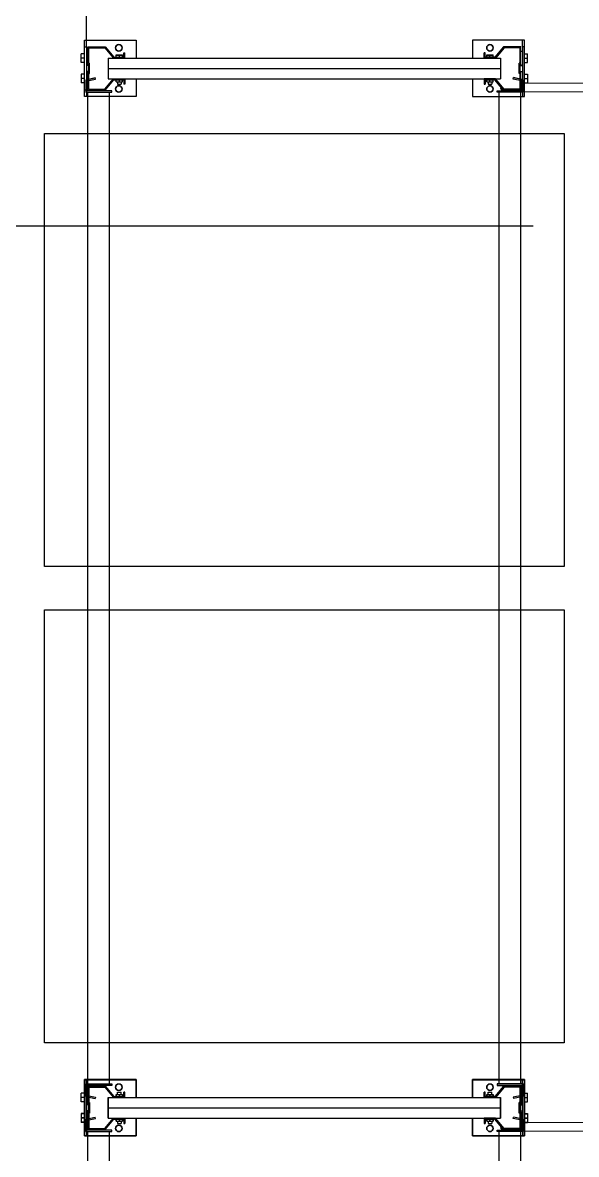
# Model space of a CAD drawing. Header units: metres. Extents: x 0 to 8715937, y -236336 to 216.
# Drawn here: x 151.221 to 152.5, y 65.587 to 68.2 of the extents above; entities that cross this region are included whole.
import ezdxf

# ---------------------------------------------------------------- set-up
doc = ezdxf.new("R2010")
doc.units = ezdxf.units.M
doc.header["$MEASUREMENT"] = 0
doc.linetypes.add('ACAD_ISO10W100', pattern=[18, 12, -3, 0, -3])
for name, color, linetype in [('0-BLOCK-EQUIPAMIENTO', 7, 'Continuous'), ('0-BLOCK-ESTRUCTURA', 7, 'Continuous'), ('AAA BAST', 5, 'Continuous'), ('AAA CONECT', 3, 'Continuous'), ('AAA LARG', 1, 'Continuous'), ('AAA PALLETS', 7, 'Continuous'), ('EJES', 251, 'ACAD_ISO10W100'), ('INSTALACIONES', 165, 'Continuous')]:
    doc.layers.add(name, color=color, linetype=linetype)

# ---------------------------------------------------------------- blocks, each defined once
blk = doc.blocks.new('DPM-ESTRUCTURA')
at = {"layer": 'EJES', "ltscale": 0.4}
blk.add_line((108.48, 67.7301), (16.48, 67.7301), dxfattribs=at)
blk = doc.blocks.new('1A MODULO SIMPLE')
at = {"layer": 'AAA BAST'}
for points in [[(-2.1307, 1.015), (-2.1307, 1.017), (-2.1407, 1.017), (-2.1407, 1.04), (-2.1167, 1.06), (-2.1167, 1.1), (-2.1567, 1.1), (-2.1567, 1.098), (-2.1767, 1.098), (-2.1767, 1.1), (-2.2167, 1.1), (-2.2167, 1.06), (-2.1927, 1.04), (-2.1927, 1.017), (-2.2027, 1.017), (-2.2027, 1.015), (-2.1907, 1.015), (-2.1907, 1.0409), (-2.2147, 1.0609), (-2.2147, 1.098), (-2.1787, 1.098), (-2.1787, 1.096), (-2.1547, 1.096), (-2.1547, 1.098), (-2.1187, 1.098), (-2.1187, 1.0609), (-2.1427, 1.0409), (-2.1427, 1.015)], [(0.1973, 1.015), (0.1973, 1.017), (0.2073, 1.017), (0.2073, 1.04), (0.1833, 1.06), (0.1833, 1.1), (0.2233, 1.1), (0.2233, 1.098), (0.2433, 1.098), (0.2433, 1.1), (0.2833, 1.1), (0.2833, 1.06), (0.2593, 1.04), (0.2593, 1.017), (0.2693, 1.017), (0.2693, 1.015), (0.2573, 1.015), (0.2573, 1.0409), (0.2813, 1.0609), (0.2813, 1.098), (0.2453, 1.098), (0.2453, 1.096), (0.2213, 1.096), (0.2213, 1.098), (0.1853, 1.098), (0.1853, 1.0609), (0.2093, 1.0409), (0.2093, 1.015)], [(-2.1307, 0.185), (-2.1307, 0.183), (-2.1407, 0.183), (-2.1407, 0.16), (-2.1167, 0.14), (-2.1167, 0.1), (-2.1567, 0.1), (-2.1567, 0.102), (-2.1767, 0.102), (-2.1767, 0.1), (-2.2167, 0.1), (-2.2167, 0.14), (-2.1927, 0.16), (-2.1927, 0.183), (-2.2027, 0.183), (-2.2027, 0.185), (-2.1907, 0.185), (-2.1907, 0.1591), (-2.2147, 0.1391), (-2.2147, 0.102), (-2.1787, 0.102), (-2.1787, 0.104), (-2.1547, 0.104), (-2.1547, 0.102), (-2.1187, 0.102), (-2.1187, 0.1391), (-2.1427, 0.1591), (-2.1427, 0.185)], [(0.1973, 0.185), (0.1973, 0.183), (0.2073, 0.183), (0.2073, 0.16), (0.1833, 0.14), (0.1833, 0.1), (0.2233, 0.1), (0.2233, 0.102), (0.2433, 0.102), (0.2433, 0.1), (0.2833, 0.1), (0.2833, 0.14), (0.2593, 0.16), (0.2593, 0.183), (0.2693, 0.183), (0.2693, 0.185), (0.2573, 0.185), (0.2573, 0.1591), (0.2813, 0.1391), (0.2813, 0.102), (0.2453, 0.102), (0.2453, 0.104), (0.2213, 0.104), (0.2213, 0.102), (0.1853, 0.102), (0.1853, 0.1391), (0.2093, 0.1591), (0.2093, 0.185)]]:
    blk.add_hatch(color=251, dxfattribs=at).paths.add_polyline_path(points)
at = {"layer": 'AAA BAST', "color": 251}
for p, q in [((-2.2167, 1.1082), (-2.2317, 1.1082)), ((-2.2317, 1.1082), (-2.2317, 0.9882)), ((-2.2167, 1.1032), (-2.2317, 1.1032)), ((-2.1167, 1.1082), (-2.2167, 1.1082)), ((-2.2167, 1.1082), (-2.2167, 1.1032)), ((-2.2167, 1.1032), (-2.1167, 1.1032)), ((-2.1767, 1.1), (-2.2167, 1.1)), ((-2.2167, 1.1), (-2.2167, 1.06)), ((-2.2147, 1.098), (-2.2147, 1.0609)), ((-2.1787, 1.098), (-2.2147, 1.098)), ((-2.2067, 1.1), (-2.2067, 1.1032)), ((-2.2067, 1.1032), (-2.1737, 1.1032)), ((-2.1802, 1.1152), (-2.2002, 1.1152)), ((-2.2002, 1.1082), (-2.2002, 1.1152)), ((-2.1902, 1.1082), (-2.1902, 1.1152)), ((-2.1802, 1.1082), (-2.1802, 1.1152)), ((-2.1787, 1.098), (-2.1787, 1.096)), ((-2.1767, 1.1), (-2.1767, 1.098)), ((-2.1767, 1.1), (-2.1737, 1.1)), ((-2.1567, 1.098), (-2.1767, 1.098)), ((-2.1737, 1.1), (-2.1737, 1.1032)), ((-2.1597, 1.1), (-2.1597, 1.1032)), ((-2.1567, 1.1), (-2.1597, 1.1)), ((-2.1167, 1.1), (-2.1567, 1.1)), ((-2.1567, 1.1), (-2.1567, 1.098)), ((-2.1187, 1.098), (-2.1547, 1.098)), ((-2.1547, 1.098), (-2.1547, 1.096)), ((-2.1532, 1.1152), (-2.1332, 1.1152)), ((-2.1532, 1.1082), (-2.1532, 1.1152)), ((-2.1432, 1.1082), (-2.1432, 1.1152)), ((-2.1332, 1.1082), (-2.1332, 1.1152)), ((-2.1267, 1.1), (-2.1267, 1.1032)), ((-2.1187, 1.098), (-2.1187, 1.0609)), ((-2.1167, 1.1032), (-2.1167, 1.1082)), ((-2.1017, 1.1082), (-2.1167, 1.1082)), ((-2.1167, 1.1032), (-2.1017, 1.1032)), ((-2.1167, 1.1), (-2.1167, 1.06)), ((-2.1017, 0.9882), (-2.1017, 1.1082)), ((0.1683, 0.9882), (0.1683, 1.1082)), ((0.1683, 1.1082), (0.1833, 1.1082)), ((0.1833, 1.1032), (0.1683, 1.1032)), ((0.1833, 1.1032), (0.1833, 1.1082)), ((0.1833, 1.1082), (0.2833, 1.1082)), ((0.2833, 1.1032), (0.1833, 1.1032)), ((0.1833, 1.1), (0.2233, 1.1)), ((0.1833, 1.1), (0.1833, 1.06)), ((0.1853, 1.098), (0.1853, 1.0609)), ((0.1853, 1.098), (0.2213, 1.098)), ((0.1933, 1.1), (0.1933, 1.1032)), ((0.2198, 1.1152), (0.1998, 1.1152)), ((0.1998, 1.1082), (0.1998, 1.1152)), ((0.2098, 1.1082), (0.2098, 1.1152)), ((0.2198, 1.1082), (0.2198, 1.1152)), ((0.2213, 1.098), (0.2213, 1.096)), ((0.2233, 1.1), (0.2233, 1.098)), ((0.2233, 1.1), (0.2263, 1.1)), ((0.2233, 1.098), (0.2433, 1.098)), ((0.2263, 1.1), (0.2263, 1.1032)), ((0.2403, 1.1), (0.2403, 1.1032)), ((0.2733, 1.1032), (0.2403, 1.1032)), ((0.2433, 1.1), (0.2403, 1.1)), ((0.2433, 1.1), (0.2833, 1.1)), ((0.2433, 1.1), (0.2433, 1.098)), ((0.2453, 1.098), (0.2813, 1.098)), ((0.2453, 1.098), (0.2453, 1.096)), ((0.2468, 1.1152), (0.2668, 1.1152)), ((0.2468, 1.1082), (0.2468, 1.1152)), ((0.2568, 1.1082), (0.2568, 1.1152)), ((0.2668, 1.1082), (0.2668, 1.1152)), ((0.2733, 1.1), (0.2733, 1.1032)), ((0.2813, 1.098), (0.2813, 1.0609)), ((0.2833, 1.1082), (0.2833, 1.1032)), ((0.2833, 1.1082), (0.2983, 1.1082)), ((0.2833, 1.1032), (0.2983, 1.1032)), ((0.2833, 1.1), (0.2833, 1.06)), ((0.2983, 1.1082), (0.2983, 0.9882)), ((-2.1547, 1.096), (-2.1787, 1.096)), ((0.2213, 1.096), (0.2453, 1.096)), ((-2.2167, 1.06), (-2.1927, 1.04)), ((-2.2147, 1.0609), (-2.1907, 1.0409)), ((-2.1907, 1.053), (-2.1667, 1.053)), ((-2.1907, 0.147), (-2.1907, 1.053)), ((-2.1667, 1.053), (-2.1427, 1.053)), ((-2.1667, 0.147), (-2.1667, 1.053)), ((-2.1187, 1.0609), (-2.1427, 1.0409)), ((-2.1427, 0.147), (-2.1427, 1.053)), ((-2.1167, 1.06), (-2.1407, 1.04)), ((0.1833, 1.06), (0.2073, 1.04)), ((0.1853, 1.0609), (0.2093, 1.0409)), ((0.2333, 1.053), (0.2093, 1.053)), ((0.2093, 0.147), (0.2093, 1.053)), ((0.2573, 1.053), (0.2333, 1.053)), ((0.2333, 0.147), (0.2333, 1.053)), ((0.2813, 1.0609), (0.2573, 1.0409)), ((0.2573, 0.147), (0.2573, 1.053)), ((0.2833, 1.06), (0.2593, 1.04)), ((-2.1927, 1.036), (-2.1977, 1.036)), ((-2.1977, 1.021), (-2.1977, 1.036)), ((-2.1927, 1.0285), (-2.1977, 1.0285)), ((-2.1927, 1.021), (-2.1977, 1.021)), ((-2.1927, 1.04), (-2.1927, 1.017)), ((-2.1907, 1.0409), (-2.1907, 1.015)), ((-2.1427, 1.0409), (-2.1427, 1.015)), ((-2.1407, 1.04), (-2.1407, 1.017)), ((-2.1357, 1.036), (-2.1407, 1.036)), ((-2.1407, 1.021), (-2.1407, 1.036)), ((-2.1357, 1.0285), (-2.1407, 1.0285)), ((-2.1357, 1.021), (-2.1407, 1.021)), ((-2.1357, 1.021), (-2.1357, 1.036)), ((-2.1357, 1.0328), (-2.1307, 1.0328)), ((-2.1357, 1.0243), (-2.1307, 1.0243)), ((-2.1307, 1.0243), (-2.1307, 1.0328)), ((0.2023, 1.0328), (0.1973, 1.0328)), ((0.1973, 1.0243), (0.1973, 1.0328)), ((0.2023, 1.0243), (0.1973, 1.0243)), ((0.2023, 1.036), (0.2073, 1.036)), ((0.2023, 1.021), (0.2023, 1.036)), ((0.2023, 1.0285), (0.2073, 1.0285)), ((0.2023, 1.021), (0.2073, 1.021)), ((0.2073, 1.04), (0.2073, 1.017)), ((0.2073, 1.021), (0.2073, 1.036)), ((0.2093, 1.0409), (0.2093, 1.015)), ((0.2573, 1.0409), (0.2573, 1.015)), ((0.2593, 1.04), (0.2593, 1.017)), ((0.2593, 1.036), (0.2643, 1.036)), ((0.2593, 1.0285), (0.2643, 1.0285)), ((0.2593, 1.021), (0.2643, 1.021)), ((0.2643, 1.021), (0.2643, 1.036)), ((-2.1927, 1.017), (-2.2027, 1.017)), ((-2.2027, 1.017), (-2.2027, 1.015)), ((-2.1907, 1.015), (-2.2027, 1.015)), ((-2.1427, 1.015), (-2.1307, 1.015)), ((-2.1407, 1.017), (-2.1307, 1.017)), ((-2.1307, 1.015), (-2.1307, 1.017)), ((0.2073, 1.017), (0.1973, 1.017)), ((0.1973, 1.015), (0.1973, 1.017)), ((0.2093, 1.015), (0.1973, 1.015)), ((0.2573, 1.015), (0.2693, 1.015)), ((0.2593, 1.017), (0.2693, 1.017)), ((0.2693, 1.017), (0.2693, 1.015)), ((-2.2317, 0.9882), (-2.1907, 0.9882)), ((-2.1427, 0.9882), (-2.1017, 0.9882)), ((0.2093, 0.9882), (0.1683, 0.9882)), ((0.2983, 0.9882), (0.2573, 0.9882)), ((-2.2317, 0.0918), (-2.2317, 0.2118)), ((-2.2317, 0.2118), (-2.1907, 0.2118)), ((-2.1427, 0.2118), (-2.1017, 0.2118)), ((-2.1017, 0.2118), (-2.1017, 0.0918)), ((0.2093, 0.2118), (0.1683, 0.2118)), ((0.1683, 0.2118), (0.1683, 0.0918)), ((0.2983, 0.2118), (0.2573, 0.2118)), ((0.2983, 0.0918), (0.2983, 0.2118)), ((-2.1907, 0.185), (-2.2027, 0.185)), ((-2.2027, 0.183), (-2.2027, 0.185)), ((-2.1927, 0.183), (-2.2027, 0.183)), ((-2.1927, 0.16), (-2.1927, 0.183)), ((-2.1907, 0.1591), (-2.1907, 0.185)), ((-2.1427, 0.1591), (-2.1427, 0.185)), ((-2.1427, 0.185), (-2.1307, 0.185)), ((-2.1407, 0.16), (-2.1407, 0.183)), ((-2.1407, 0.183), (-2.1307, 0.183)), ((-2.1307, 0.185), (-2.1307, 0.183)), ((0.2093, 0.185), (0.1973, 0.185)), ((0.1973, 0.185), (0.1973, 0.183)), ((0.2073, 0.183), (0.1973, 0.183)), ((0.2073, 0.16), (0.2073, 0.183)), ((0.2093, 0.1591), (0.2093, 0.185)), ((0.2573, 0.1591), (0.2573, 0.185)), ((0.2573, 0.185), (0.2693, 0.185)), ((0.2593, 0.16), (0.2593, 0.183)), ((0.2593, 0.183), (0.2693, 0.183)), ((0.2693, 0.183), (0.2693, 0.185)), ((-2.2167, 0.14), (-2.1927, 0.16)), ((-2.2147, 0.1391), (-2.1907, 0.1591)), ((-2.1927, 0.1801), (-2.1977, 0.1801)), ((-2.1977, 0.1651), (-2.1977, 0.1801)), ((-2.1927, 0.1726), (-2.1977, 0.1726)), ((-2.1927, 0.1651), (-2.1977, 0.1651)), ((-2.1187, 0.1391), (-2.1427, 0.1591)), ((-2.1357, 0.1801), (-2.1407, 0.1801)), ((-2.1407, 0.1651), (-2.1407, 0.1801)), ((-2.1357, 0.1726), (-2.1407, 0.1726)), ((-2.1357, 0.1651), (-2.1407, 0.1651)), ((-2.1167, 0.14), (-2.1407, 0.16)), ((-2.1357, 0.1651), (-2.1357, 0.1801)), ((-2.1357, 0.1768), (-2.1307, 0.1768)), ((-2.1357, 0.1683), (-2.1307, 0.1683)), ((-2.1307, 0.1683), (-2.1307, 0.1768)), ((0.1833, 0.14), (0.2073, 0.16)), ((0.1853, 0.1391), (0.2093, 0.1591)), ((0.2023, 0.1768), (0.1973, 0.1768)), ((0.1973, 0.1683), (0.1973, 0.1768)), ((0.2023, 0.1683), (0.1973, 0.1683)), ((0.2023, 0.1801), (0.2073, 0.1801)), ((0.2023, 0.1651), (0.2023, 0.1801)), ((0.2023, 0.1726), (0.2073, 0.1726)), ((0.2023, 0.1651), (0.2073, 0.1651)), ((0.2073, 0.1651), (0.2073, 0.1801)), ((0.2813, 0.1391), (0.2573, 0.1591)), ((0.2593, 0.1801), (0.2643, 0.1801)), ((0.2593, 0.1726), (0.2643, 0.1726)), ((0.2593, 0.1651), (0.2643, 0.1651)), ((0.2833, 0.14), (0.2593, 0.16)), ((0.2643, 0.1651), (0.2643, 0.1801)), ((-2.2167, 0.1), (-2.2167, 0.14)), ((-2.2147, 0.102), (-2.2147, 0.1391)), ((-2.1907, 0.147), (-2.1667, 0.147)), ((-2.1667, 0.147), (-2.1427, 0.147)), ((-2.1187, 0.102), (-2.1187, 0.1391)), ((-2.1167, 0.1), (-2.1167, 0.14)), ((0.1833, 0.1), (0.1833, 0.14)), ((0.1853, 0.102), (0.1853, 0.1391)), ((0.2333, 0.147), (0.2093, 0.147)), ((0.2573, 0.147), (0.2333, 0.147)), ((0.2813, 0.102), (0.2813, 0.1391)), ((0.2833, 0.1), (0.2833, 0.14)), ((-2.2167, 0.0968), (-2.2317, 0.0968)), ((-2.2167, 0.0918), (-2.2317, 0.0918)), ((-2.1767, 0.1), (-2.2167, 0.1)), ((-2.2167, 0.0968), (-2.1167, 0.0968)), ((-2.2167, 0.0918), (-2.2167, 0.0968)), ((-2.1167, 0.0918), (-2.2167, 0.0918)), ((-2.1787, 0.102), (-2.2147, 0.102)), ((-2.2067, 0.1), (-2.2067, 0.0968)), ((-2.2067, 0.0968), (-2.1737, 0.0968)), ((-2.2002, 0.0918), (-2.2002, 0.0848)), ((-2.1802, 0.0848), (-2.2002, 0.0848)), ((-2.1902, 0.0918), (-2.1902, 0.0848)), ((-2.1802, 0.0918), (-2.1802, 0.0848)), ((-2.1787, 0.102), (-2.1787, 0.104)), ((-2.1547, 0.104), (-2.1787, 0.104)), ((-2.1567, 0.102), (-2.1767, 0.102)), ((-2.1767, 0.1), (-2.1767, 0.102)), ((-2.1767, 0.1), (-2.1737, 0.1)), ((-2.1737, 0.1), (-2.1737, 0.0968)), ((-2.1597, 0.1), (-2.1597, 0.0968)), ((-2.1567, 0.1), (-2.1597, 0.1)), ((-2.1567, 0.1), (-2.1567, 0.102)), ((-2.1167, 0.1), (-2.1567, 0.1)), ((-2.1547, 0.102), (-2.1547, 0.104)), ((-2.1187, 0.102), (-2.1547, 0.102)), ((-2.1532, 0.0918), (-2.1532, 0.0848)), ((-2.1532, 0.0848), (-2.1332, 0.0848)), ((-2.1432, 0.0918), (-2.1432, 0.0848)), ((-2.1332, 0.0918), (-2.1332, 0.0848)), ((-2.1267, 0.1), (-2.1267, 0.0968)), ((-2.1167, 0.0968), (-2.1167, 0.0918)), ((-2.1167, 0.0968), (-2.1017, 0.0968)), ((-2.1017, 0.0918), (-2.1167, 0.0918)), ((0.1833, 0.0968), (0.1683, 0.0968)), ((0.1683, 0.0918), (0.1833, 0.0918)), ((0.1833, 0.1), (0.2233, 0.1)), ((0.2833, 0.0968), (0.1833, 0.0968)), ((0.1833, 0.0968), (0.1833, 0.0918)), ((0.1833, 0.0918), (0.2833, 0.0918)), ((0.1853, 0.102), (0.2213, 0.102)), ((0.1933, 0.1), (0.1933, 0.0968)), ((0.1998, 0.0918), (0.1998, 0.0848)), ((0.2198, 0.0848), (0.1998, 0.0848)), ((0.2098, 0.0918), (0.2098, 0.0848)), ((0.2198, 0.0918), (0.2198, 0.0848)), ((0.2213, 0.102), (0.2213, 0.104)), ((0.2213, 0.104), (0.2453, 0.104)), ((0.2233, 0.102), (0.2433, 0.102)), ((0.2233, 0.1), (0.2233, 0.102)), ((0.2233, 0.1), (0.2263, 0.1)), ((0.2263, 0.1), (0.2263, 0.0968)), ((0.2403, 0.1), (0.2403, 0.0968)), ((0.2433, 0.1), (0.2403, 0.1)), ((0.2733, 0.0968), (0.2403, 0.0968)), ((0.2433, 0.1), (0.2433, 0.102)), ((0.2433, 0.1), (0.2833, 0.1)), ((0.2453, 0.102), (0.2453, 0.104)), ((0.2453, 0.102), (0.2813, 0.102)), ((0.2468, 0.0918), (0.2468, 0.0848)), ((0.2468, 0.0848), (0.2668, 0.0848)), ((0.2568, 0.0918), (0.2568, 0.0848)), ((0.2668, 0.0918), (0.2668, 0.0848)), ((0.2733, 0.1), (0.2733, 0.0968)), ((0.2833, 0.0918), (0.2833, 0.0968)), ((0.2833, 0.0968), (0.2983, 0.0968)), ((0.2833, 0.0918), (0.2983, 0.0918))]:
    blk.add_line(p, q, dxfattribs=at)
for centre in [(-2.2141, 1.0285), (-2.1192, 1.0285), (0.1859, 1.0285), (0.2808, 1.0285), (-2.2141, 0.1715), (-2.1192, 0.1715), (0.1859, 0.1715), (0.2808, 0.1715)]:
    blk.add_circle(centre, 0.0075, dxfattribs=at)
at = {"layer": 'AAA LARG', "color": 251}
for p, q in [((-2.1407, 1.105), (-2.1454, 1.0829)), ((-2.1381, 1.1018), (-2.1422, 1.0822)), ((-2.1407, 1.105), (-2.1117, 1.105)), ((-2.1149, 1.1018), (-2.1381, 1.1018)), ((-2.1149, 1.045), (-2.1149, 1.1018)), ((-2.1117, 1.105), (-2.1117, 1.045)), ((-2.1117, 1.1), (0.1783, 1.1)), ((0.2073, 1.105), (0.1783, 1.105)), ((0.1783, 1.105), (0.1783, 1.045)), ((0.1815, 1.045), (0.1815, 1.1018)), ((0.1815, 1.1018), (0.2047, 1.1018)), ((0.2047, 1.1018), (0.2089, 1.0822)), ((0.2073, 1.105), (0.212, 1.0829)), ((-2.1422, 1.0822), (-2.1454, 1.0829)), ((0.2089, 1.0822), (0.212, 1.0829)), ((-2.1117, 1.05), (0.1783, 1.05)), ((-2.1117, 1.045), (-2.1149, 1.045)), ((0.1783, 1.045), (0.1815, 1.045)), ((-2.1117, 0.155), (-2.1149, 0.155)), ((-2.1149, 0.155), (-2.1149, 0.0982)), ((-2.1117, 0.095), (-2.1117, 0.155)), ((-2.1117, 0.15), (0.1783, 0.15)), ((0.1783, 0.095), (0.1783, 0.155)), ((0.1783, 0.155), (0.1815, 0.155)), ((0.1815, 0.155), (0.1815, 0.0982)), ((-2.1422, 0.1178), (-2.1454, 0.1171)), ((-2.1407, 0.095), (-2.1454, 0.1171)), ((-2.1381, 0.0982), (-2.1422, 0.1178)), ((0.2047, 0.0982), (0.2089, 0.1178)), ((0.2073, 0.095), (0.212, 0.1171)), ((0.2089, 0.1178), (0.212, 0.1171)), ((-2.1407, 0.095), (-2.1117, 0.095)), ((-2.1149, 0.0982), (-2.1381, 0.0982)), ((-2.1117, 0.1), (0.1783, 0.1)), ((0.2073, 0.095), (0.1783, 0.095)), ((0.1815, 0.0982), (0.2047, 0.0982))]:
    blk.add_line(p, q, dxfattribs=at)
at = {"layer": 'AAA PALLETS', "color": 251, "ltscale": 0.21}
for p, q in [((-1.0167, 1.2), (-2.0167, 1.2)), ((-2.0167, 1.2), (-2.0167, 0)), ((-1.0167, 0), (-1.0167, 1.2)), ((0.0833, 1.2), (-0.9167, 1.2)), ((-0.9167, 1.2), (-0.9167, 0)), ((0.0833, 0), (0.0833, 1.2)), ((-2.0167, 0), (-1.0167, 0)), ((-0.9167, 0), (0.0833, 0))]:
    blk.add_line(p, q, dxfattribs=at)
blk = doc.blocks.new('1A MODULO D FTE COL')
at = {"layer": 'AAA CONECT', "color": 251, "lineweight": 5}
for p, q in [((-2.213, 0.5973), (-2.2207, 0.5909)), ((-2.2207, 0.59), (-2.2207, -0.0409)), ((-2.2117, 0.5958), (-2.2187, 0.59)), ((-2.2187, 0.5484), (-2.2187, 0.59)), ((-2.213, 0.5973), (-2.2117, 0.5958)), ((0.187, 0.5973), (0.1793, 0.5909)), ((0.1793, 0.59), (0.1793, -0.0409)), ((0.1883, 0.5958), (0.1813, 0.59)), ((0.1813, 0.5484), (0.1813, 0.59)), ((0.187, 0.5973), (0.1883, 0.5958)), ((-2.2187, 0.5484), (-2.2057, 0.5484)), ((-2.2007, 0.5434), (-2.2057, 0.5484)), ((-2.2007, 0.5434), (-2.2007, 0.0066)), ((0.1813, 0.5484), (0.1943, 0.5484)), ((0.1993, 0.5434), (0.1943, 0.5484)), ((0.1993, 0.5434), (0.1993, 0.0066)), ((-2.2187, 0.0016), (-2.2187, -0.04)), ((-2.2187, 0.0016), (-2.2057, 0.0016)), ((-2.2007, 0.0066), (-2.2057, 0.0016)), ((0.1813, 0.0016), (0.1813, -0.04)), ((0.1813, 0.0016), (0.1943, 0.0016)), ((0.1993, 0.0066), (0.1943, 0.0016)), ((-2.213, -0.0473), (-2.2207, -0.0409)), ((-2.2117, -0.0458), (-2.2187, -0.04)), ((-2.213, -0.0473), (-2.2117, -0.0458)), ((0.187, -0.0473), (0.1793, -0.0409)), ((0.1883, -0.0458), (0.1813, -0.04)), ((0.187, -0.0473), (0.1883, -0.0458))]:
    blk.add_line(p, q, dxfattribs=at)
at = {"layer": 'AAA BAST', "color": 251, "lineweight": 5}
for p in [(0, 0.45), (0, -1.1)]:
    blk.add_blockref('1A MODULO SIMPLE', p, dxfattribs=at)
blk = doc.blocks.new('DPM-EQUIPAMIENTO')
at = {"layer": 'INSTALACIONES', "ltscale": 0.1}
blk.add_line((63.6487, 68.1593), (63.6487, 69.1593), dxfattribs=at)
at = {"layer": 'AAA BAST', "xscale": -1, "rotation": 270}
for p in [(64.6519, 67.8609), (64.6519, 65.4609)]:
    blk.add_blockref('1A MODULO D FTE COL', p, dxfattribs=at)

msp = doc.modelspace()

# ---------------------------------------------------------------- hatches: boundary and pattern name
at = {"layer": 'AAA BAST'}
for points in [[(151.4569, 68.0583), (151.4549, 68.0583), (151.4549, 68.0683), (151.4319, 68.0683), (151.4119, 68.0443), (151.3719, 68.0443), (151.3719, 68.0843), (151.3739, 68.0843), (151.3739, 68.1043), (151.3719, 68.1043), (151.3719, 68.1443), (151.4119, 68.1443), (151.4319, 68.1203), (151.4549, 68.1203), (151.4549, 68.1303), (151.4569, 68.1303), (151.4569, 68.1183), (151.431, 68.1183), (151.411, 68.1423), (151.3739, 68.1423), (151.3739, 68.1063), (151.3759, 68.1063), (151.3759, 68.0823), (151.3739, 68.0823), (151.3739, 68.0463), (151.411, 68.0463), (151.431, 68.0703), (151.4569, 68.0703)], [(152.2869, 68.0583), (152.2889, 68.0583), (152.2889, 68.0683), (152.3119, 68.0683), (152.3319, 68.0443), (152.3719, 68.0443), (152.3719, 68.0843), (152.3699, 68.0843), (152.3699, 68.1043), (152.3719, 68.1043), (152.3719, 68.1443), (152.3319, 68.1443), (152.3119, 68.1203), (152.2889, 68.1203), (152.2889, 68.1303), (152.2869, 68.1303), (152.2869, 68.1183), (152.3128, 68.1183), (152.3328, 68.1423), (152.3699, 68.1423), (152.3699, 68.1063), (152.3679, 68.1063), (152.3679, 68.0823), (152.3699, 68.0823), (152.3699, 68.0463), (152.3328, 68.0463), (152.3128, 68.0703), (152.2869, 68.0703)], [(151.4569, 65.6583), (151.4549, 65.6583), (151.4549, 65.6683), (151.4319, 65.6683), (151.4119, 65.6443), (151.3719, 65.6443), (151.3719, 65.6843), (151.3739, 65.6843), (151.3739, 65.7043), (151.3719, 65.7043), (151.3719, 65.7443), (151.4119, 65.7443), (151.4319, 65.7203), (151.4549, 65.7203), (151.4549, 65.7303), (151.4569, 65.7303), (151.4569, 65.7183), (151.431, 65.7183), (151.411, 65.7423), (151.3739, 65.7423), (151.3739, 65.7063), (151.3759, 65.7063), (151.3759, 65.6823), (151.3739, 65.6823), (151.3739, 65.6463), (151.411, 65.6463), (151.431, 65.6703), (151.4569, 65.6703)], [(151.4569, 65.7303), (151.4549, 65.7303), (151.4549, 65.7203), (151.4319, 65.7203), (151.4119, 65.7443), (151.3719, 65.7443), (151.3719, 65.7043), (151.3739, 65.7043), (151.3739, 65.6843), (151.3719, 65.6843), (151.3719, 65.6443), (151.4119, 65.6443), (151.4319, 65.6683), (151.4549, 65.6683), (151.4549, 65.6583), (151.4569, 65.6583), (151.4569, 65.6703), (151.431, 65.6703), (151.411, 65.6463), (151.3739, 65.6463), (151.3739, 65.6823), (151.3759, 65.6823), (151.3759, 65.7063), (151.3739, 65.7063), (151.3739, 65.7423), (151.411, 65.7423), (151.431, 65.7183), (151.4569, 65.7183)], [(152.2869, 65.6583), (152.2889, 65.6583), (152.2889, 65.6683), (152.3119, 65.6683), (152.3319, 65.6443), (152.3719, 65.6443), (152.3719, 65.6843), (152.3699, 65.6843), (152.3699, 65.7043), (152.3719, 65.7043), (152.3719, 65.7443), (152.3319, 65.7443), (152.3119, 65.7203), (152.2889, 65.7203), (152.2889, 65.7303), (152.2869, 65.7303), (152.2869, 65.7183), (152.3128, 65.7183), (152.3328, 65.7423), (152.3699, 65.7423), (152.3699, 65.7063), (152.3679, 65.7063), (152.3679, 65.6823), (152.3699, 65.6823), (152.3699, 65.6463), (152.3328, 65.6463), (152.3128, 65.6703), (152.2869, 65.6703)], [(152.2869, 65.7303), (152.2889, 65.7303), (152.2889, 65.7203), (152.3119, 65.7203), (152.3319, 65.7443), (152.3719, 65.7443), (152.3719, 65.7043), (152.3699, 65.7043), (152.3699, 65.6843), (152.3719, 65.6843), (152.3719, 65.6443), (152.3319, 65.6443), (152.3119, 65.6683), (152.2889, 65.6683), (152.2889, 65.6583), (152.2869, 65.6583), (152.2869, 65.6703), (152.3128, 65.6703), (152.3328, 65.6463), (152.3699, 65.6463), (152.3699, 65.6823), (152.3679, 65.6823), (152.3679, 65.7063), (152.3699, 65.7063), (152.3699, 65.7423), (152.3328, 65.7423), (152.3128, 65.7183), (152.2869, 65.7183)]]:
    msp.add_hatch(color=251, dxfattribs=at).paths.add_polyline_path(points)

# ---------------------------------------------------------------- linework, layer by layer
at = {"layer": 'AAA BAST', "color": 251}
for p, q in [((151.3637, 68.1443), (151.3637, 68.1593)), ((151.3637, 68.1593), (151.4837, 68.1593)), ((151.3687, 68.1443), (151.3687, 68.1593)), ((151.4837, 68.1593), (151.4837, 68.1183)), ((152.3801, 68.1593), (152.2601, 68.1593)), ((152.2601, 68.1593), (152.2601, 68.1183)), ((152.3751, 68.1443), (152.3751, 68.1593)), ((152.3801, 68.1443), (152.3801, 68.1593)), ((151.3567, 68.1078), (151.3567, 68.1278)), ((151.3637, 68.1278), (151.3567, 68.1278)), ((151.3637, 68.0443), (151.3637, 68.1443)), ((151.3637, 68.1443), (151.3687, 68.1443)), ((151.3687, 68.1443), (151.3687, 68.0443)), ((151.3719, 68.1343), (151.3687, 68.1343)), ((151.3687, 68.1343), (151.3687, 68.1013)), ((151.3719, 68.1043), (151.3719, 68.1443)), ((151.3719, 68.1443), (151.4119, 68.1443)), ((151.3739, 68.1423), (151.411, 68.1423)), ((151.3739, 68.1063), (151.3739, 68.1423)), ((151.411, 68.1423), (151.431, 68.1183)), ((151.4119, 68.1443), (151.4319, 68.1203)), ((151.4549, 68.1203), (151.4549, 68.1303)), ((151.4549, 68.1303), (151.4569, 68.1303)), ((151.4569, 68.1183), (151.4569, 68.1303)), ((152.2869, 68.1183), (152.2869, 68.1303)), ((152.2889, 68.1303), (152.2869, 68.1303)), ((152.2889, 68.1203), (152.2889, 68.1303)), ((152.3319, 68.1443), (152.3119, 68.1203)), ((152.3328, 68.1423), (152.3128, 68.1183)), ((152.3719, 68.1443), (152.3319, 68.1443)), ((152.3699, 68.1423), (152.3328, 68.1423)), ((152.3699, 68.1063), (152.3699, 68.1423)), ((152.3719, 68.1043), (152.3719, 68.1443)), ((152.3719, 68.1343), (152.3751, 68.1343)), ((152.3751, 68.1443), (152.3751, 68.0443)), ((152.3801, 68.1443), (152.3751, 68.1443)), ((152.3751, 68.1343), (152.3751, 68.1013)), ((152.3801, 68.0443), (152.3801, 68.1443)), ((152.3801, 68.1278), (152.3871, 68.1278)), ((152.3871, 68.1078), (152.3871, 68.1278)), ((151.3637, 68.1178), (151.3567, 68.1178)), ((151.3637, 68.1078), (151.3567, 68.1078)), ((151.3719, 68.1043), (151.3739, 68.1043)), ((151.3719, 68.1043), (151.3719, 68.1013)), ((151.3739, 68.1063), (151.3759, 68.1063)), ((151.3739, 68.0843), (151.3739, 68.1043)), ((151.3759, 68.0823), (151.3759, 68.1063)), ((151.4189, 68.1183), (151.4189, 68.0943)), ((151.4189, 68.1183), (152.3249, 68.1183)), ((151.431, 68.1183), (151.4569, 68.1183)), ((151.4319, 68.1203), (151.4549, 68.1203)), ((151.437, 68.1203), (151.437, 68.1253)), ((151.437, 68.1253), (151.452, 68.1253)), ((151.4445, 68.1203), (151.4445, 68.1253)), ((151.452, 68.1203), (151.452, 68.1253)), ((152.3128, 68.1183), (152.2869, 68.1183)), ((152.3119, 68.1203), (152.2889, 68.1203)), ((152.2929, 68.1203), (152.2929, 68.1253)), ((152.2929, 68.1253), (152.3079, 68.1253)), ((152.3004, 68.1203), (152.3004, 68.1253)), ((152.3079, 68.1203), (152.3079, 68.1253)), ((152.3249, 68.1183), (152.3249, 68.0943)), ((152.3699, 68.1063), (152.3679, 68.1063)), ((152.3679, 68.0823), (152.3679, 68.1063)), ((152.3699, 68.0843), (152.3699, 68.1043)), ((152.3719, 68.1043), (152.3699, 68.1043)), ((152.3719, 68.1043), (152.3719, 68.1013)), ((152.3801, 68.1178), (152.3871, 68.1178)), ((152.3801, 68.1078), (152.3871, 68.1078)), ((151.3567, 68.0808), (151.3567, 68.0608)), ((151.3637, 68.0808), (151.3567, 68.0808)), ((151.3719, 68.1013), (151.3687, 68.1013)), ((151.3719, 68.0873), (151.3687, 68.0873)), ((151.3719, 68.0843), (151.3719, 68.0873)), ((151.3719, 68.0443), (151.3719, 68.0843)), ((151.3719, 68.0843), (151.3739, 68.0843)), ((151.3739, 68.0463), (151.3739, 68.0823)), ((151.3739, 68.0823), (151.3759, 68.0823)), ((151.4189, 68.0943), (151.4189, 68.0703)), ((151.4189, 68.0943), (152.3249, 68.0943)), ((152.3249, 68.0943), (152.3249, 68.0703)), ((152.3699, 68.0823), (152.3679, 68.0823)), ((152.3719, 68.0843), (152.3699, 68.0843)), ((152.3699, 68.0463), (152.3699, 68.0823)), ((152.3719, 68.1013), (152.3751, 68.1013)), ((152.3719, 68.0873), (152.3751, 68.0873)), ((152.3719, 68.0843), (152.3719, 68.0873)), ((152.3719, 68.0443), (152.3719, 68.0843)), ((152.3801, 68.0808), (152.3871, 68.0808)), ((152.3871, 68.0808), (152.3871, 68.0608)), ((151.3637, 68.0708), (151.3567, 68.0708)), ((151.3637, 68.0608), (151.3567, 68.0608)), ((151.3719, 68.0543), (151.3687, 68.0543)), ((151.411, 68.0463), (151.431, 68.0703)), ((151.4119, 68.0443), (151.4319, 68.0683)), ((151.4189, 68.0703), (152.3249, 68.0703)), ((151.431, 68.0703), (151.4569, 68.0703)), ((151.4319, 68.0683), (151.4549, 68.0683)), ((151.437, 68.0633), (151.437, 68.0683)), ((151.437, 68.0683), (151.452, 68.0683)), ((151.437, 68.0633), (151.452, 68.0633)), ((151.4402, 68.0633), (151.4402, 68.0583)), ((151.4402, 68.0583), (151.4487, 68.0583)), ((151.4445, 68.0633), (151.4445, 68.0683)), ((151.4487, 68.0633), (151.4487, 68.0583)), ((151.452, 68.0633), (151.452, 68.0683)), ((151.4549, 68.0683), (151.4549, 68.0583)), ((151.4569, 68.0583), (151.4549, 68.0583)), ((151.4569, 68.0703), (151.4569, 68.0583)), ((151.4837, 68.0703), (151.4837, 68.0293)), ((152.2601, 68.0703), (152.2601, 68.0293)), ((152.3128, 68.0703), (152.2869, 68.0703)), ((152.2869, 68.0703), (152.2869, 68.0583)), ((152.2869, 68.0583), (152.2889, 68.0583)), ((152.3119, 68.0683), (152.2889, 68.0683)), ((152.2889, 68.0683), (152.2889, 68.0583)), ((152.2929, 68.0633), (152.2929, 68.0683)), ((152.2929, 68.0683), (152.3079, 68.0683)), ((152.2929, 68.0633), (152.3079, 68.0633)), ((152.2962, 68.0633), (152.2962, 68.0583)), ((152.2962, 68.0583), (152.3047, 68.0583)), ((152.3004, 68.0633), (152.3004, 68.0683)), ((152.3047, 68.0633), (152.3047, 68.0583)), ((152.3079, 68.0633), (152.3079, 68.0683)), ((152.3319, 68.0443), (152.3119, 68.0683)), ((152.3328, 68.0463), (152.3128, 68.0703)), ((152.3719, 68.0543), (152.3751, 68.0543)), ((152.3801, 68.0708), (152.3871, 68.0708)), ((152.3801, 68.0608), (152.3871, 68.0608)), ((151.3687, 68.0443), (151.3637, 68.0443)), ((151.3637, 68.0293), (151.3637, 68.0443)), ((151.4837, 68.0293), (151.3637, 68.0293)), ((151.3687, 68.0443), (151.3687, 68.0293)), ((151.3719, 68.0443), (151.4119, 68.0443)), ((151.3739, 68.0463), (151.411, 68.0463)), ((152.2601, 68.0293), (152.3801, 68.0293)), ((152.3719, 68.0443), (152.3319, 68.0443)), ((152.3699, 68.0463), (152.3328, 68.0463)), ((152.3751, 68.0443), (152.3801, 68.0443)), ((152.3751, 68.0443), (152.3751, 68.0293)), ((152.3801, 68.0293), (152.3801, 68.0443)), ((151.3637, 65.7443), (151.3637, 65.7593)), ((151.3637, 65.7593), (151.4837, 65.7593)), ((151.4837, 65.7593), (151.3637, 65.7593)), ((151.3637, 65.7593), (151.3637, 65.7443)), ((151.3687, 65.7443), (151.3687, 65.7593)), ((151.3687, 65.7443), (151.3687, 65.7593)), ((151.4837, 65.7593), (151.4837, 65.7183)), ((151.4837, 65.7183), (151.4837, 65.7593)), ((152.3801, 65.7593), (152.2601, 65.7593)), ((152.2601, 65.7593), (152.2601, 65.7183)), ((152.2601, 65.7183), (152.2601, 65.7593)), ((152.2601, 65.7593), (152.3801, 65.7593)), ((152.3751, 65.7443), (152.3751, 65.7593)), ((152.3751, 65.7443), (152.3751, 65.7593)), ((152.3801, 65.7443), (152.3801, 65.7593)), ((152.3801, 65.7593), (152.3801, 65.7443)), ((151.3567, 65.7078), (151.3567, 65.7278)), ((151.3637, 65.7278), (151.3567, 65.7278)), ((151.3567, 65.7078), (151.3567, 65.7278)), ((151.3637, 65.7278), (151.3567, 65.7278)), ((151.3637, 65.6443), (151.3637, 65.7443)), ((151.3637, 65.7443), (151.3687, 65.7443)), ((151.3687, 65.7443), (151.3637, 65.7443)), ((151.3637, 65.7443), (151.3637, 65.6443)), ((151.3687, 65.7443), (151.3687, 65.6443)), ((151.3687, 65.6443), (151.3687, 65.7443)), ((151.3719, 65.7343), (151.3687, 65.7343)), ((151.3687, 65.7343), (151.3687, 65.7013)), ((151.3719, 65.7343), (151.3687, 65.7343)), ((151.3719, 65.7043), (151.3719, 65.7443)), ((151.3719, 65.7443), (151.4119, 65.7443)), ((151.3719, 65.7443), (151.3719, 65.7043)), ((151.3719, 65.7443), (151.4119, 65.7443)), ((151.3739, 65.7423), (151.411, 65.7423)), ((151.3739, 65.7063), (151.3739, 65.7423)), ((151.3739, 65.7423), (151.411, 65.7423)), ((151.3739, 65.7423), (151.3739, 65.7063)), ((151.411, 65.7423), (151.431, 65.7183)), ((151.411, 65.7423), (151.431, 65.7183)), ((151.4119, 65.7443), (151.4319, 65.7203)), ((151.4119, 65.7443), (151.4319, 65.7203)), ((151.437, 65.7203), (151.437, 65.7253)), ((151.437, 65.7253), (151.452, 65.7253)), ((151.437, 65.7253), (151.437, 65.7203)), ((151.437, 65.7253), (151.452, 65.7253)), ((151.4402, 65.7253), (151.4402, 65.7303)), ((151.4402, 65.7303), (151.4487, 65.7303)), ((151.4445, 65.7203), (151.4445, 65.7253)), ((151.4445, 65.7253), (151.4445, 65.7203)), ((151.4487, 65.7253), (151.4487, 65.7303)), ((151.452, 65.7203), (151.452, 65.7253)), ((151.452, 65.7253), (151.452, 65.7203)), ((151.4549, 65.7203), (151.4549, 65.7303)), ((151.4549, 65.7303), (151.4569, 65.7303)), ((151.4549, 65.7203), (151.4549, 65.7303)), ((151.4569, 65.7303), (151.4549, 65.7303)), ((151.4569, 65.7183), (151.4569, 65.7303)), ((151.4569, 65.7183), (151.4569, 65.7303)), ((152.2869, 65.7183), (152.2869, 65.7303)), ((152.2889, 65.7303), (152.2869, 65.7303)), ((152.2869, 65.7183), (152.2869, 65.7303)), ((152.2869, 65.7303), (152.2889, 65.7303)), ((152.2889, 65.7203), (152.2889, 65.7303)), ((152.2889, 65.7203), (152.2889, 65.7303)), ((152.2929, 65.7203), (152.2929, 65.7253)), ((152.2929, 65.7253), (152.3079, 65.7253)), ((152.2929, 65.7253), (152.2929, 65.7203)), ((152.2929, 65.7253), (152.3079, 65.7253)), ((152.2962, 65.7253), (152.2962, 65.7303)), ((152.2962, 65.7303), (152.3047, 65.7303)), ((152.3004, 65.7203), (152.3004, 65.7253)), ((152.3004, 65.7253), (152.3004, 65.7203)), ((152.3047, 65.7253), (152.3047, 65.7303)), ((152.3079, 65.7203), (152.3079, 65.7253)), ((152.3079, 65.7253), (152.3079, 65.7203)), ((152.3319, 65.7443), (152.3119, 65.7203)), ((152.3319, 65.7443), (152.3119, 65.7203)), ((152.3328, 65.7423), (152.3128, 65.7183)), ((152.3328, 65.7423), (152.3128, 65.7183)), ((152.3719, 65.7443), (152.3319, 65.7443)), ((152.3719, 65.7443), (152.3319, 65.7443)), ((152.3699, 65.7423), (152.3328, 65.7423)), ((152.3699, 65.7423), (152.3328, 65.7423)), ((152.3699, 65.7063), (152.3699, 65.7423)), ((152.3699, 65.7423), (152.3699, 65.7063)), ((152.3719, 65.7043), (152.3719, 65.7443)), ((152.3719, 65.7443), (152.3719, 65.7043)), ((152.3719, 65.7343), (152.3751, 65.7343)), ((152.3719, 65.7343), (152.3751, 65.7343)), ((152.3751, 65.7443), (152.3751, 65.6443)), ((152.3801, 65.7443), (152.3751, 65.7443)), ((152.3751, 65.6443), (152.3751, 65.7443)), ((152.3751, 65.7443), (152.3801, 65.7443)), ((152.3751, 65.7343), (152.3751, 65.7013)), ((152.3801, 65.6443), (152.3801, 65.7443)), ((152.3801, 65.7443), (152.3801, 65.6443)), ((152.3801, 65.7278), (152.3871, 65.7278)), ((152.3801, 65.7278), (152.3871, 65.7278)), ((152.3871, 65.7078), (152.3871, 65.7278)), ((152.3871, 65.7078), (152.3871, 65.7278)), ((151.3637, 65.7178), (151.3567, 65.7178)), ((151.3637, 65.7178), (151.3567, 65.7178)), ((151.3637, 65.7078), (151.3567, 65.7078)), ((151.3637, 65.7078), (151.3567, 65.7078)), ((151.3719, 65.7013), (151.3687, 65.7013)), ((151.3719, 65.7013), (151.3687, 65.7013)), ((151.3719, 65.7043), (151.3739, 65.7043)), ((151.3719, 65.7043), (151.3719, 65.7013)), ((151.3719, 65.7043), (151.3739, 65.7043)), ((151.3719, 65.7043), (151.3719, 65.7013)), ((151.3739, 65.7063), (151.3759, 65.7063)), ((151.3739, 65.7063), (151.3759, 65.7063)), ((151.3739, 65.6843), (151.3739, 65.7043)), ((151.3739, 65.7043), (151.3739, 65.6843)), ((151.3759, 65.6823), (151.3759, 65.7063)), ((151.3759, 65.7063), (151.3759, 65.6823)), ((151.4189, 65.7183), (151.4189, 65.6943)), ((151.4189, 65.7183), (152.3249, 65.7183)), ((151.4189, 65.6943), (151.4189, 65.7183)), ((151.4189, 65.7183), (152.3249, 65.7183)), ((151.431, 65.7183), (151.4569, 65.7183)), ((151.431, 65.7183), (151.4569, 65.7183)), ((151.4319, 65.7203), (151.4549, 65.7203)), ((151.4319, 65.7203), (151.4549, 65.7203)), ((151.437, 65.7203), (151.452, 65.7203)), ((152.3128, 65.7183), (152.2869, 65.7183)), ((152.3128, 65.7183), (152.2869, 65.7183)), ((152.3119, 65.7203), (152.2889, 65.7203)), ((152.3119, 65.7203), (152.2889, 65.7203)), ((152.2929, 65.7203), (152.3079, 65.7203)), ((152.3249, 65.7183), (152.3249, 65.6943)), ((152.3249, 65.6943), (152.3249, 65.7183)), ((152.3699, 65.7063), (152.3679, 65.7063)), ((152.3679, 65.6823), (152.3679, 65.7063)), ((152.3699, 65.7063), (152.3679, 65.7063)), ((152.3679, 65.7063), (152.3679, 65.6823)), ((152.3699, 65.6843), (152.3699, 65.7043)), ((152.3719, 65.7043), (152.3699, 65.7043)), ((152.3699, 65.7043), (152.3699, 65.6843)), ((152.3719, 65.7043), (152.3699, 65.7043)), ((152.3719, 65.7043), (152.3719, 65.7013)), ((152.3719, 65.7043), (152.3719, 65.7013)), ((152.3719, 65.7013), (152.3751, 65.7013)), ((152.3719, 65.7013), (152.3751, 65.7013)), ((152.3801, 65.7178), (152.3871, 65.7178)), ((152.3801, 65.7178), (152.3871, 65.7178)), ((152.3801, 65.7078), (152.3871, 65.7078)), ((152.3801, 65.7078), (152.3871, 65.7078)), ((151.3567, 65.6808), (151.3567, 65.6608)), ((151.3637, 65.6808), (151.3567, 65.6808)), ((151.3567, 65.6808), (151.3567, 65.6608)), ((151.3637, 65.6808), (151.3567, 65.6808)), ((151.3719, 65.6873), (151.3687, 65.6873)), ((151.3719, 65.6873), (151.3687, 65.6873)), ((151.3687, 65.6543), (151.3687, 65.6873)), ((151.3719, 65.6843), (151.3719, 65.6873)), ((151.3719, 65.6843), (151.3719, 65.6873)), ((151.3719, 65.6443), (151.3719, 65.6843)), ((151.3719, 65.6843), (151.3739, 65.6843)), ((151.3719, 65.6843), (151.3719, 65.6443)), ((151.3719, 65.6843), (151.3739, 65.6843)), ((151.3739, 65.6463), (151.3739, 65.6823)), ((151.3739, 65.6823), (151.3759, 65.6823)), ((151.3739, 65.6823), (151.3739, 65.6463)), ((151.3739, 65.6823), (151.3759, 65.6823)), ((151.4189, 65.6943), (151.4189, 65.6703)), ((151.4189, 65.6943), (152.3249, 65.6943)), ((151.4189, 65.6703), (151.4189, 65.6943)), ((151.4189, 65.6943), (152.3249, 65.6943)), ((152.3249, 65.6943), (152.3249, 65.6703)), ((152.3249, 65.6703), (152.3249, 65.6943)), ((152.3699, 65.6823), (152.3679, 65.6823)), ((152.3699, 65.6823), (152.3679, 65.6823)), ((152.3719, 65.6843), (152.3699, 65.6843)), ((152.3719, 65.6843), (152.3699, 65.6843)), ((152.3699, 65.6463), (152.3699, 65.6823)), ((152.3699, 65.6823), (152.3699, 65.6463)), ((152.3719, 65.6873), (152.3751, 65.6873)), ((152.3719, 65.6843), (152.3719, 65.6873)), ((152.3719, 65.6873), (152.3751, 65.6873)), ((152.3719, 65.6843), (152.3719, 65.6873)), ((152.3719, 65.6443), (152.3719, 65.6843)), ((152.3719, 65.6843), (152.3719, 65.6443)), ((152.3751, 65.6543), (152.3751, 65.6873)), ((152.3801, 65.6808), (152.3871, 65.6808)), ((152.3801, 65.6808), (152.3871, 65.6808)), ((152.3871, 65.6808), (152.3871, 65.6608)), ((152.3871, 65.6808), (152.3871, 65.6608)), ((151.3637, 65.6708), (151.3567, 65.6708)), ((151.3637, 65.6708), (151.3567, 65.6708)), ((151.3637, 65.6608), (151.3567, 65.6608)), ((151.3637, 65.6608), (151.3567, 65.6608)), ((151.3719, 65.6543), (151.3687, 65.6543)), ((151.3719, 65.6543), (151.3687, 65.6543)), ((151.3739, 65.6463), (151.411, 65.6463)), ((151.3739, 65.6463), (151.411, 65.6463)), ((151.411, 65.6463), (151.431, 65.6703)), ((151.411, 65.6463), (151.431, 65.6703)), ((151.4119, 65.6443), (151.4319, 65.6683)), ((151.4119, 65.6443), (151.4319, 65.6683)), ((151.4189, 65.6703), (152.3249, 65.6703)), ((151.4189, 65.6703), (152.3249, 65.6703)), ((151.431, 65.6703), (151.4569, 65.6703)), ((151.431, 65.6703), (151.4569, 65.6703)), ((151.4319, 65.6683), (151.4549, 65.6683)), ((151.4319, 65.6683), (151.4549, 65.6683)), ((151.437, 65.6633), (151.437, 65.6683)), ((151.437, 65.6683), (151.452, 65.6683)), ((151.437, 65.6683), (151.437, 65.6633)), ((151.437, 65.6633), (151.452, 65.6633)), ((151.437, 65.6633), (151.452, 65.6633)), ((151.4402, 65.6633), (151.4402, 65.6583)), ((151.4402, 65.6583), (151.4487, 65.6583)), ((151.4445, 65.6633), (151.4445, 65.6683)), ((151.4445, 65.6683), (151.4445, 65.6633)), ((151.4487, 65.6633), (151.4487, 65.6583)), ((151.452, 65.6633), (151.452, 65.6683)), ((151.452, 65.6683), (151.452, 65.6633)), ((151.4549, 65.6683), (151.4549, 65.6583)), ((151.4549, 65.6683), (151.4549, 65.6583)), ((151.4569, 65.6583), (151.4549, 65.6583)), ((151.4549, 65.6583), (151.4569, 65.6583)), ((151.4569, 65.6703), (151.4569, 65.6583)), ((151.4569, 65.6703), (151.4569, 65.6583)), ((151.4837, 65.6703), (151.4837, 65.6293)), ((151.4837, 65.6293), (151.4837, 65.6703)), ((152.2601, 65.6703), (152.2601, 65.6293)), ((152.2601, 65.6293), (152.2601, 65.6703)), ((152.3128, 65.6703), (152.2869, 65.6703)), ((152.2869, 65.6703), (152.2869, 65.6583)), ((152.3128, 65.6703), (152.2869, 65.6703)), ((152.2869, 65.6703), (152.2869, 65.6583)), ((152.2869, 65.6583), (152.2889, 65.6583)), ((152.2889, 65.6583), (152.2869, 65.6583)), ((152.3119, 65.6683), (152.2889, 65.6683)), ((152.2889, 65.6683), (152.2889, 65.6583)), ((152.3119, 65.6683), (152.2889, 65.6683)), ((152.2889, 65.6683), (152.2889, 65.6583)), ((152.2929, 65.6633), (152.2929, 65.6683)), ((152.2929, 65.6683), (152.3079, 65.6683)), ((152.2929, 65.6683), (152.2929, 65.6633)), ((152.2929, 65.6633), (152.3079, 65.6633)), ((152.2929, 65.6633), (152.3079, 65.6633)), ((152.2962, 65.6633), (152.2962, 65.6583)), ((152.2962, 65.6583), (152.3047, 65.6583)), ((152.3004, 65.6633), (152.3004, 65.6683)), ((152.3004, 65.6683), (152.3004, 65.6633)), ((152.3047, 65.6633), (152.3047, 65.6583)), ((152.3079, 65.6633), (152.3079, 65.6683)), ((152.3079, 65.6683), (152.3079, 65.6633)), ((152.3319, 65.6443), (152.3119, 65.6683)), ((152.3319, 65.6443), (152.3119, 65.6683)), ((152.3328, 65.6463), (152.3128, 65.6703)), ((152.3328, 65.6463), (152.3128, 65.6703)), ((152.3699, 65.6463), (152.3328, 65.6463)), ((152.3699, 65.6463), (152.3328, 65.6463)), ((152.3719, 65.6543), (152.3751, 65.6543)), ((152.3719, 65.6543), (152.3751, 65.6543)), ((152.3801, 65.6708), (152.3871, 65.6708)), ((152.3801, 65.6708), (152.3871, 65.6708)), ((152.3801, 65.6608), (152.3871, 65.6608)), ((152.3801, 65.6608), (152.3871, 65.6608)), ((151.3687, 65.6443), (151.3637, 65.6443)), ((151.3637, 65.6293), (151.3637, 65.6443)), ((151.3637, 65.6443), (151.3687, 65.6443)), ((151.3637, 65.6443), (151.3637, 65.6293)), ((151.4837, 65.6293), (151.3637, 65.6293)), ((151.3637, 65.6293), (151.4837, 65.6293)), ((151.3687, 65.6443), (151.3687, 65.6293)), ((151.3687, 65.6443), (151.3687, 65.6293)), ((151.3719, 65.6443), (151.4119, 65.6443)), ((151.3719, 65.6443), (151.4119, 65.6443)), ((152.2601, 65.6293), (152.3801, 65.6293)), ((152.3801, 65.6293), (152.2601, 65.6293)), ((152.3719, 65.6443), (152.3319, 65.6443)), ((152.3719, 65.6443), (152.3319, 65.6443)), ((152.3751, 65.6443), (152.3801, 65.6443)), ((152.3751, 65.6443), (152.3751, 65.6293)), ((152.3801, 65.6443), (152.3751, 65.6443)), ((152.3751, 65.6443), (152.3751, 65.6293)), ((152.3801, 65.6293), (152.3801, 65.6443)), ((152.3801, 65.6443), (152.3801, 65.6293))]:
    msp.add_line(p, q, dxfattribs=at)
for centre in [(151.4434, 68.1418), (152.3004, 68.1418), (151.4434, 68.0468), (152.3004, 68.0468), (151.4434, 65.7418), (151.4434, 65.7418), (152.3004, 65.7418), (152.3004, 65.7418), (151.4434, 65.6468), (151.4434, 65.6468), (152.3004, 65.6468), (152.3004, 65.6468)]:
    msp.add_circle(centre, 0.0075, dxfattribs=at)
at = {"layer": 'AAA CONECT', "color": 251, "lineweight": 5}
for p, q in [((152.3246, 68.048), (152.3261, 68.0492)), ((152.3261, 68.0492), (152.3319, 68.0423)), ((152.3785, 68.0603), (152.3735, 68.0553)), ((152.3735, 68.0423), (152.3735, 68.0553)), ((152.9153, 68.0603), (152.3785, 68.0603)), ((152.3246, 68.048), (152.331, 68.0403)), ((152.9619, 68.0403), (152.331, 68.0403)), ((152.3735, 68.0423), (152.3319, 68.0423)), ((152.3246, 65.648), (152.3261, 65.6492)), ((152.3246, 65.648), (152.3261, 65.6492)), ((152.3246, 65.648), (152.331, 65.6403)), ((152.3246, 65.648), (152.331, 65.6403)), ((152.3261, 65.6492), (152.3319, 65.6423)), ((152.3261, 65.6492), (152.3319, 65.6423)), ((152.3785, 65.6603), (152.3735, 65.6553)), ((152.3785, 65.6603), (152.3735, 65.6553)), ((152.3735, 65.6423), (152.3735, 65.6553)), ((152.3735, 65.6423), (152.3735, 65.6553)), ((152.9153, 65.6603), (152.3785, 65.6603)), ((152.9153, 65.6603), (152.3785, 65.6603)), ((152.9619, 65.6403), (152.331, 65.6403)), ((152.9619, 65.6403), (152.331, 65.6403)), ((152.3735, 65.6423), (152.3319, 65.6423)), ((152.3735, 65.6423), (152.3319, 65.6423))]:
    msp.add_line(p, q, dxfattribs=at)
at = {"layer": 'AAA LARG', "color": 251}
for p, q in [((151.3669, 68.0683), (151.389, 68.073)), ((151.3669, 68.0683), (151.3669, 68.0393)), ((151.3701, 68.0657), (151.3897, 68.0698)), ((151.3701, 68.0425), (151.3701, 68.0657)), ((151.3897, 68.0698), (151.389, 68.073)), ((152.3541, 68.0698), (152.3548, 68.073)), ((152.3737, 68.0657), (152.3541, 68.0698)), ((152.3769, 68.0683), (152.3548, 68.073)), ((152.3737, 68.0425), (152.3737, 68.0657)), ((152.3769, 68.0683), (152.3769, 68.0393)), ((151.3669, 68.0393), (151.4269, 68.0393)), ((151.4269, 68.0425), (151.3701, 68.0425)), ((151.3719, 65.7493), (151.3719, 68.0393)), ((151.4219, 65.7493), (151.4219, 68.0393)), ((151.4269, 68.0393), (151.4269, 68.0425)), ((152.3169, 68.0393), (152.3169, 68.0425)), ((152.3169, 68.0425), (152.3737, 68.0425)), ((152.3769, 68.0393), (152.3169, 68.0393)), ((152.3219, 65.7493), (152.3219, 68.0393)), ((152.3719, 65.7493), (152.3719, 68.0393)), ((151.3669, 65.7203), (151.3669, 65.7493)), ((151.3669, 65.7493), (151.4269, 65.7493)), ((151.4269, 65.7461), (151.3701, 65.7461)), ((151.3701, 65.7461), (151.3701, 65.7229)), ((151.4269, 65.7493), (151.4269, 65.7461)), ((152.3769, 65.7493), (152.3169, 65.7493)), ((152.3169, 65.7493), (152.3169, 65.7461)), ((152.3169, 65.7461), (152.3737, 65.7461)), ((152.3737, 65.7461), (152.3737, 65.7229)), ((152.3769, 65.7203), (152.3769, 65.7493)), ((151.3669, 65.7203), (151.389, 65.7156)), ((151.3701, 65.7229), (151.3897, 65.7187)), ((151.3897, 65.7187), (151.389, 65.7156)), ((152.3737, 65.7229), (152.3541, 65.7187)), ((152.3541, 65.7187), (152.3548, 65.7156)), ((152.3769, 65.7203), (152.3548, 65.7156)), ((151.3669, 65.6683), (151.389, 65.673)), ((151.3897, 65.6698), (151.389, 65.673)), ((152.3541, 65.6698), (152.3548, 65.673)), ((152.3769, 65.6683), (152.3548, 65.673)), ((151.3669, 65.6683), (151.3669, 65.6393)), ((151.3701, 65.6657), (151.3897, 65.6698)), ((151.3701, 65.6425), (151.3701, 65.6657)), ((152.3737, 65.6657), (152.3541, 65.6698)), ((152.3737, 65.6425), (152.3737, 65.6657)), ((152.3769, 65.6683), (152.3769, 65.6393)), ((151.3669, 65.6393), (151.4269, 65.6393)), ((151.4269, 65.6425), (151.3701, 65.6425)), ((151.3719, 63.3493), (151.3719, 65.6393)), ((151.4219, 63.3493), (151.4219, 65.6393)), ((151.4269, 65.6393), (151.4269, 65.6425)), ((152.3169, 65.6393), (152.3169, 65.6425)), ((152.3169, 65.6425), (152.3737, 65.6425)), ((152.3769, 65.6393), (152.3169, 65.6393)), ((152.3219, 63.3493), (152.3219, 65.6393)), ((152.3719, 63.3493), (152.3719, 65.6393))]:
    msp.add_line(p, q, dxfattribs=at)
at = {"layer": 'AAA PALLETS', "color": 251, "ltscale": 0.21}
for p, q in [((151.2719, 66.9443), (151.2719, 67.9443)), ((151.2719, 67.9443), (152.4719, 67.9443)), ((152.4719, 67.9443), (152.4719, 66.9443)), ((152.4719, 66.9443), (151.2719, 66.9443)), ((151.2719, 65.8443), (151.2719, 66.8443)), ((151.2719, 66.8443), (152.4719, 66.8443)), ((152.4719, 66.8443), (152.4719, 65.8443)), ((152.4719, 65.8443), (151.2719, 65.8443))]:
    msp.add_line(p, q, dxfattribs=at)

# ---------------------------------------------------------------- block references
at = {"layer": '0-BLOCK-EQUIPAMIENTO'}
msp.add_blockref('DPM-EQUIPAMIENTO', (87.72, 0), dxfattribs=at)
at = {"layer": '0-BLOCK-ESTRUCTURA', "ltscale": 0.1}
msp.add_blockref('DPM-ESTRUCTURA', (87.72, 0), dxfattribs=at)

doc.saveas('drawing.dxf')
